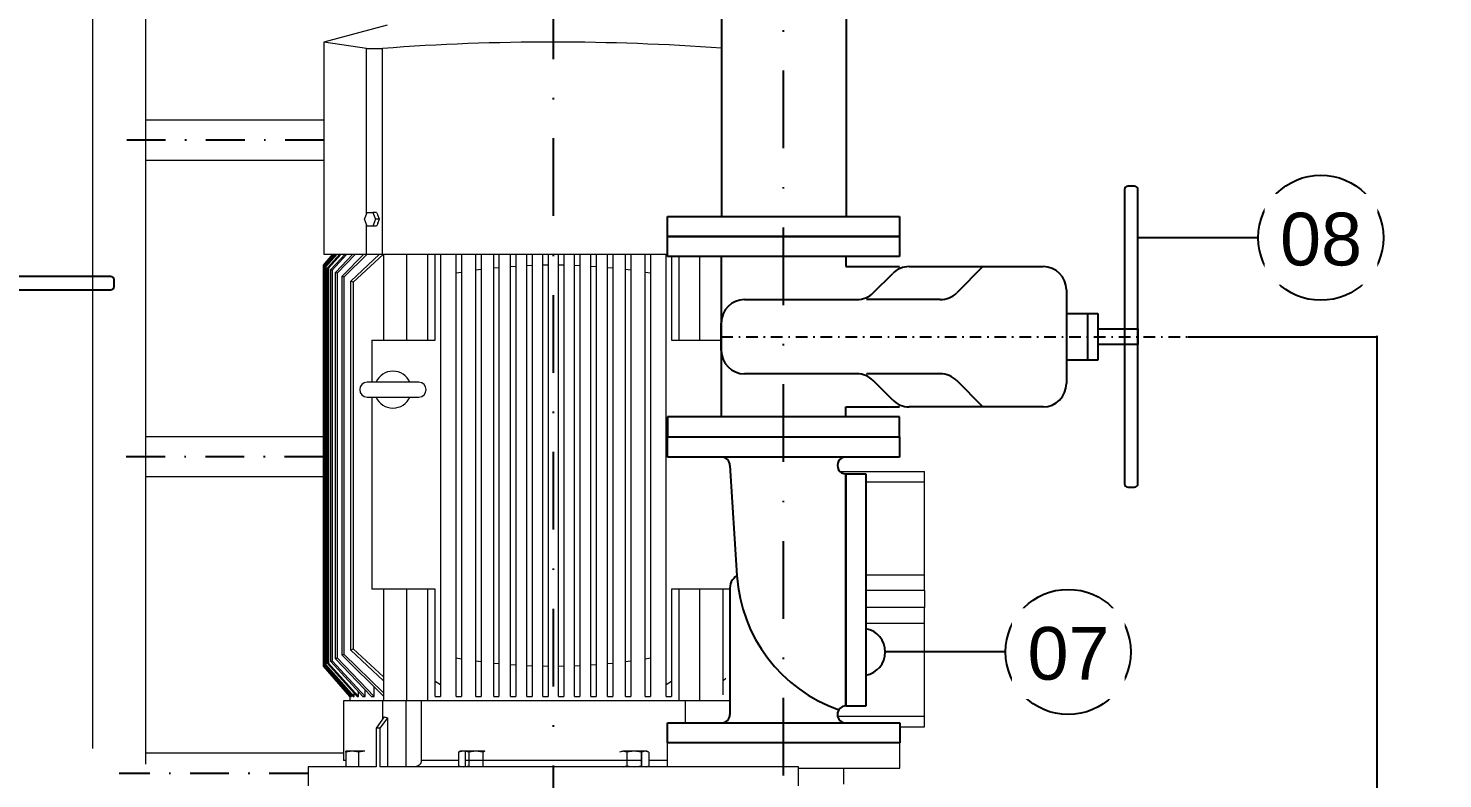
# Model space of a CAD drawing. Extents: x -160 to 364724, y -100 to 7353297.
# Drawn here: x 361676.9 to 361768, y 7349230.1 to 7349278.4 of the extents above; entities that cross this region are included whole.
import ezdxf
from ezdxf.enums import TextEntityAlignment as Align

# ---------------------------------------------------------------- set-up
doc = ezdxf.new("R2010")
doc.units = 0
doc.header["$LTSCALE"] = 5
doc.linetypes.add('________________', pattern=[0])
doc.linetypes.add('SGC_DASHDOT', pattern=[1, 0.5, -0.25, 0, -0.25])
for name, color, linetype in [('BOLA LM', 1, 'Continuous'), ('BOMBA', 1, 'Continuous'), ('FLANGES', 2, 'Continuous'), ('Q-PLATO', 5, 'Continuous'), ('SANC_COTAS', 1, 'Continuous'), ('SANC_TEXTO', 2, 'Continuous'), ('SGC-Eixos', 253, 'SGC_DASHDOT'), ('SGC-Tubos (Desenho Bifilar)', 3, 'Continuous'), ('SGC-Valvulas (Acionamento)', 2, 'Continuous'), ('SGC-Valvulas (Linhas Externas)', 3, 'Continuous')]:
    doc.layers.add(name, color=color, linetype=linetype)
doc.layers.add('ESCADA', color=2, linetype='Continuous', lineweight=20)
doc.styles.add('R-80', font='arial.ttf')

msp = doc.modelspace()

# ---------------------------------------------------------------- linework, layer by layer
msp.add_solid([(361763.8, 7349258.496), (361763.804, 7349258.5), (361763.763, 7349258.533), (361763.767, 7349258.537)])
at = {"layer": 'BOLA LM'}
for p, q in [((361756.155, 7349264.893), (361748.404, 7349264.893)), ((361739.883, 7349238.216), (361732.132, 7349238.216))]:
    msp.add_line(p, q, dxfattribs=at)
for centre in [(361760.185, 7349264.893), (361743.913, 7349238.216)]:
    msp.add_circle(centre, 4.03, dxfattribs=at)
at = {"layer": 'BOMBA', "linetype": '________________', "lineweight": 9}
for p, q in [((361700.048, 7349278.584), (361695.972, 7349277.492)), ((361698.715, 7349277.082), (361695.971, 7349277.492)), ((361695.971, 7349277.492), (361695.971, 7349263.84)), ((361698.715, 7349277.082), (361699.744, 7349277.082)), ((361698.715, 7349266.415), (361698.715, 7349277.082)), ((361699.744, 7349263.84), (361699.744, 7349277.082)), ((361698.579, 7349266.082), (361698.759, 7349266.524)), ((361698.759, 7349265.641), (361698.579, 7349266.082)), ((361698.759, 7349266.524), (361699.12, 7349266.524)), ((361699.12, 7349266.524), (361699.3, 7349266.082)), ((361699.369, 7349266.524), (361699.12, 7349266.524)), ((361699.3, 7349266.082), (361699.12, 7349265.641)), ((361699.555, 7349266.082), (361699.3, 7349266.082)), ((361699.555, 7349266.082), (361699.448, 7349266.344)), ((361699.448, 7349265.821), (361699.555, 7349266.082)), ((361698.715, 7349263.84), (361698.715, 7349265.75)), ((361699.12, 7349265.641), (361698.759, 7349265.641)), ((361699.369, 7349265.641), (361699.12, 7349265.641)), ((361695.94, 7349263.125), (361696.556, 7349263.84)), ((361695.947, 7349263.121), (361695.94, 7349263.125)), ((361695.94, 7349237.309), (361695.94, 7349263.125)), ((361696.568, 7349263.84), (361695.947, 7349263.121)), ((361695.971, 7349263.84), (361698.715, 7349263.84)), ((361695.978, 7349263.102), (361696.617, 7349263.84)), ((361696.654, 7349263.84), (361696.001, 7349263.088)), ((361696.067, 7349263.049), (361696.758, 7349263.84)), ((361696.821, 7349263.84), (361696.107, 7349263.026)), ((361696.212, 7349262.964), (361696.99, 7349263.84)), ((361697.081, 7349263.84), (361696.268, 7349262.931)), ((361696.425, 7349262.838), (361697.337, 7349263.84)), ((361697.459, 7349263.84), (361696.5, 7349262.794)), ((361696.73, 7349262.66), (361697.841, 7349263.84)), ((361698.002, 7349263.84), (361696.826, 7349262.605)), ((361697.148, 7349262.419), (361698.555, 7349263.84)), ((361698.764, 7349263.84), (361697.268, 7349262.351)), ((361697.707, 7349262.103), (361699.554, 7349263.84)), ((361699.785, 7349263.802), (361697.854, 7349262.02)), ((361698.715, 7349263.84), (361699.744, 7349263.84)), ((361699.744, 7349263.84), (361718.1, 7349263.84)), ((361699.813, 7349263.827), (361699.785, 7349263.802)), ((361699.813, 7349263.84), (361699.813, 7349258.303)), ((361701.316, 7349258.303), (361701.316, 7349263.84)), ((361702.64, 7349263.84), (361702.64, 7349258.303)), ((361703.139, 7349258.303), (361703.139, 7349263.84)), ((361703.479, 7349263.84), (361703.479, 7349236.091)), ((361704.498, 7349262.605), (361704.498, 7349263.84)), ((361704.838, 7349263.84), (361704.838, 7349262.66)), ((361705.755, 7349262.794), (361705.755, 7349263.84)), ((361706.095, 7349263.84), (361706.095, 7349262.838)), ((361706.91, 7349262.931), (361706.91, 7349263.84)), ((361707.25, 7349263.84), (361707.25, 7349262.964)), ((361707.997, 7349263.026), (361707.997, 7349263.84)), ((361708.337, 7349263.84), (361708.337, 7349263.049)), ((361709.05, 7349263.088), (361709.05, 7349263.84)), ((361709.39, 7349263.84), (361709.39, 7349263.102)), ((361710.07, 7349263.121), (361710.07, 7349263.84)), ((361710.409, 7349263.125), (361710.07, 7349263.121)), ((361710.409, 7349263.84), (361710.409, 7349263.125)), ((361710.409, 7349263.125), (361710.409, 7349237.309)), ((361711.089, 7349263.125), (361711.089, 7349263.84)), ((361711.089, 7349237.309), (361711.089, 7349263.125)), ((361711.429, 7349263.121), (361711.089, 7349263.125)), ((361711.429, 7349263.84), (361711.429, 7349263.121)), ((361712.108, 7349263.102), (361712.108, 7349263.84)), ((361712.448, 7349263.84), (361712.448, 7349263.088)), ((361713.161, 7349263.049), (361713.161, 7349263.84)), ((361713.501, 7349263.84), (361713.501, 7349263.026)), ((361714.248, 7349262.964), (361714.248, 7349263.84)), ((361714.588, 7349263.84), (361714.588, 7349262.931)), ((361715.403, 7349262.838), (361715.403, 7349263.84)), ((361715.743, 7349263.84), (361715.743, 7349262.794)), ((361716.66, 7349262.66), (361716.66, 7349263.84)), ((361717, 7349263.84), (361717, 7349262.605)), ((361718.019, 7349236.091), (361718.019, 7349263.84)), ((361718.359, 7349263.68), (361718.359, 7349258.303)), ((361718.859, 7349258.303), (361718.859, 7349263.68)), ((361720.182, 7349258.303), (361720.182, 7349263.68)), ((361695.947, 7349263.121), (361695.947, 7349237.314)), ((361696.001, 7349263.088), (361695.978, 7349263.102)), ((361695.978, 7349237.332), (361695.978, 7349263.102)), ((361696.001, 7349263.088), (361696.001, 7349237.346)), ((361696.107, 7349263.026), (361696.067, 7349263.049)), ((361696.067, 7349237.385), (361696.067, 7349263.049)), ((361696.107, 7349263.026), (361696.107, 7349237.408)), ((361696.268, 7349262.931), (361696.212, 7349262.964)), ((361696.212, 7349237.471), (361696.212, 7349262.964)), ((361696.268, 7349262.931), (361696.268, 7349237.504)), ((361696.5, 7349262.794), (361696.425, 7349262.838)), ((361696.425, 7349237.596), (361696.425, 7349262.838)), ((361696.5, 7349262.794), (361696.5, 7349237.64)), ((361696.826, 7349262.605), (361696.73, 7349262.66)), ((361696.73, 7349237.774), (361696.73, 7349262.66)), ((361696.826, 7349262.605), (361696.826, 7349237.829)), ((361697.268, 7349262.351), (361697.148, 7349262.419)), ((361697.148, 7349238.015), (361697.148, 7349262.419)), ((361697.268, 7349262.351), (361697.268, 7349238.083)), ((361704.838, 7349262.66), (361704.498, 7349262.605)), ((361704.498, 7349237.829), (361704.498, 7349262.605)), ((361704.838, 7349262.66), (361704.838, 7349237.774)), ((361706.095, 7349262.838), (361705.755, 7349262.794)), ((361705.755, 7349237.64), (361705.755, 7349262.794)), ((361706.095, 7349262.838), (361706.095, 7349237.596)), ((361707.25, 7349262.964), (361706.91, 7349262.931)), ((361706.91, 7349237.504), (361706.91, 7349262.931)), ((361707.25, 7349262.964), (361707.25, 7349237.471)), ((361708.337, 7349263.049), (361707.997, 7349263.026)), ((361707.997, 7349237.408), (361707.997, 7349263.026)), ((361708.337, 7349263.049), (361708.337, 7349237.385)), ((361709.39, 7349263.102), (361709.05, 7349263.088)), ((361709.05, 7349237.346), (361709.05, 7349263.088)), ((361709.39, 7349263.102), (361709.39, 7349237.332)), ((361710.07, 7349237.314), (361710.07, 7349263.121)), ((361711.429, 7349263.121), (361711.429, 7349237.314)), ((361712.108, 7349237.332), (361712.108, 7349263.102)), ((361712.448, 7349263.088), (361712.108, 7349263.102)), ((361712.448, 7349263.088), (361712.448, 7349237.346)), ((361713.161, 7349237.385), (361713.161, 7349263.049)), ((361713.501, 7349263.026), (361713.161, 7349263.049)), ((361713.501, 7349263.026), (361713.501, 7349237.408)), ((361714.248, 7349237.471), (361714.248, 7349262.964)), ((361714.588, 7349262.931), (361714.248, 7349262.964)), ((361714.588, 7349262.931), (361714.588, 7349237.504)), ((361715.403, 7349237.596), (361715.403, 7349262.838)), ((361715.743, 7349262.794), (361715.403, 7349262.838)), ((361715.743, 7349262.794), (361715.743, 7349237.64)), ((361716.66, 7349237.774), (361716.66, 7349262.66)), ((361717, 7349262.605), (361716.66, 7349262.66)), ((361717, 7349262.605), (361717, 7349237.829)), ((361697.854, 7349262.02), (361697.707, 7349262.103)), ((361697.707, 7349238.332), (361697.707, 7349262.103)), ((361697.854, 7349262.02), (361697.854, 7349238.414)), ((361699.063, 7349258.303), (361699.063, 7349255.585)), ((361699.063, 7349258.303), (361703.139, 7349258.303)), ((361718.359, 7349258.303), (361721.566, 7349258.303)), ((361702.086, 7349255.585), (361698.757, 7349255.585)), ((361698.757, 7349254.634), (361702.086, 7349254.634)), ((361699.063, 7349254.634), (361699.063, 7349242.268)), ((361729.207, 7349249.843), (361734.666, 7349249.843)), ((361734.666, 7349249.164), (361734.666, 7349249.843)), ((361730.883, 7349249.164), (361734.666, 7349249.164)), ((361734.666, 7349243.185), (361734.666, 7349249.164)), ((361730.883, 7349243.185), (361734.666, 7349243.185)), ((361734.666, 7349242.166), (361734.666, 7349243.185)), ((361703.139, 7349242.268), (361699.063, 7349242.268)), ((361699.813, 7349242.268), (361699.813, 7349235.065)), ((361701.316, 7349235.065), (361701.316, 7349242.268)), ((361702.64, 7349242.268), (361702.64, 7349235.065)), ((361703.139, 7349236.303), (361703.139, 7349242.268)), ((361722.118, 7349242.268), (361718.359, 7349242.268)), ((361718.359, 7349242.268), (361718.359, 7349236.303)), ((361718.859, 7349235.065), (361718.859, 7349242.268)), ((361720.182, 7349235.065), (361720.182, 7349242.268)), ((361721.685, 7349235.462), (361721.685, 7349242.268)), ((361734.666, 7349242.166), (361730.883, 7349242.166)), ((361734.666, 7349242.166), (361734.666, 7349241.079)), ((361734.666, 7349241.079), (361730.883, 7349241.079)), ((361734.666, 7349240.059), (361734.666, 7349241.079)), ((361734.666, 7349240.059), (361730.883, 7349240.059)), ((361734.666, 7349240.059), (361733.891, 7349240.059)), ((361734.666, 7349240.059), (361734.666, 7349240.325)), ((361734.666, 7349234.08), (361734.666, 7349240.059)), ((361696.425, 7349237.596), (361696.5, 7349237.64)), ((361696.5, 7349237.64), (361698.624, 7349235.337)), ((361696.73, 7349237.774), (361696.826, 7349237.829)), ((361699.044, 7349235.337), (361696.73, 7349237.774)), ((361696.826, 7349237.829), (361699.221, 7349235.337)), ((361697.148, 7349238.015), (361697.268, 7349238.083)), ((361699.814, 7349235.358), (361697.148, 7349238.015)), ((361697.268, 7349238.083), (361699.82, 7349235.574)), ((361697.707, 7349238.332), (361697.854, 7349238.414)), ((361699.81, 7349236.361), (361697.707, 7349238.332)), ((361697.854, 7349238.414), (361699.817, 7349236.604)), ((361704.498, 7349237.829), (361704.838, 7349237.774)), ((361704.498, 7349235.337), (361704.498, 7349237.829)), ((361704.838, 7349237.774), (361704.838, 7349235.337)), ((361705.755, 7349237.64), (361706.095, 7349237.596)), ((361705.755, 7349235.337), (361705.755, 7349237.64)), ((361715.403, 7349237.596), (361715.743, 7349237.64)), ((361715.743, 7349237.64), (361715.743, 7349235.337)), ((361716.66, 7349237.774), (361717, 7349237.829)), ((361716.66, 7349235.337), (361716.66, 7349237.774)), ((361717, 7349237.829), (361717, 7349235.337)), ((361695.94, 7349237.309), (361695.947, 7349237.314)), ((361697.64, 7349235.337), (361695.94, 7349237.309)), ((361695.947, 7349237.314), (361697.653, 7349235.337)), ((361695.978, 7349237.332), (361696.001, 7349237.346)), ((361697.706, 7349235.337), (361695.978, 7349237.332)), ((361696.001, 7349237.346), (361697.746, 7349235.337)), ((361696.067, 7349237.385), (361696.107, 7349237.408)), ((361697.859, 7349235.337), (361696.067, 7349237.385)), ((361696.107, 7349237.408), (361697.928, 7349235.337)), ((361696.212, 7349237.471), (361696.268, 7349237.504)), ((361698.111, 7349235.337), (361696.212, 7349237.471)), ((361696.268, 7349237.504), (361698.21, 7349235.337)), ((361698.489, 7349235.337), (361696.425, 7349237.596)), ((361706.095, 7349237.596), (361706.095, 7349235.337)), ((361706.91, 7349237.504), (361707.25, 7349237.471)), ((361706.91, 7349235.337), (361706.91, 7349237.504)), ((361707.25, 7349237.471), (361707.25, 7349235.337)), ((361707.997, 7349237.408), (361708.337, 7349237.385)), ((361707.997, 7349235.337), (361707.997, 7349237.408)), ((361708.337, 7349237.385), (361708.337, 7349235.337)), ((361709.05, 7349237.346), (361709.39, 7349237.332)), ((361709.05, 7349235.337), (361709.05, 7349237.346)), ((361709.39, 7349237.332), (361709.39, 7349235.337)), ((361710.07, 7349237.314), (361710.409, 7349237.309)), ((361710.07, 7349235.337), (361710.07, 7349237.314)), ((361710.409, 7349237.309), (361710.409, 7349235.337)), ((361711.089, 7349237.309), (361711.429, 7349237.314)), ((361711.089, 7349235.337), (361711.089, 7349237.309)), ((361711.429, 7349237.314), (361711.429, 7349235.337)), ((361712.108, 7349237.332), (361712.448, 7349237.346)), ((361712.108, 7349235.337), (361712.108, 7349237.332)), ((361712.448, 7349237.346), (361712.448, 7349235.337)), ((361713.161, 7349237.385), (361713.501, 7349237.408)), ((361713.161, 7349235.337), (361713.161, 7349237.385)), ((361713.501, 7349237.408), (361713.501, 7349235.337)), ((361714.248, 7349237.471), (361714.588, 7349237.504)), ((361714.248, 7349235.337), (361714.248, 7349237.471)), ((361714.588, 7349237.504), (361714.588, 7349235.337)), ((361715.403, 7349235.337), (361715.403, 7349237.596)), ((361699.221, 7349235.337), (361699.221, 7349235.941)), ((361703.479, 7349236.091), (361703.139, 7349236.303)), ((361703.139, 7349235.337), (361703.139, 7349236.303)), ((361703.479, 7349236.091), (361703.479, 7349235.337)), ((361718.359, 7349236.303), (361718.019, 7349236.091)), ((361718.019, 7349235.337), (361718.019, 7349236.091)), ((361718.359, 7349236.303), (361718.359, 7349235.337)), ((361721.852, 7349236.515), (361721.679, 7349236.353)), ((361699.741, 7349235.065), (361697.228, 7349235.065)), ((361697.228, 7349235.065), (361697.228, 7349231.227)), ((361697.636, 7349235.342), (361697.636, 7349235.065)), ((361697.64, 7349235.337), (361697.653, 7349235.337)), ((361697.653, 7349235.337), (361697.653, 7349235.398)), ((361697.706, 7349235.337), (361697.746, 7349235.337)), ((361697.746, 7349235.337), (361697.746, 7349235.467)), ((361697.859, 7349235.337), (361697.928, 7349235.337)), ((361697.928, 7349235.337), (361697.928, 7349235.543)), ((361698.111, 7349235.337), (361698.21, 7349235.337)), ((361698.21, 7349235.337), (361698.21, 7349235.642)), ((361698.489, 7349235.337), (361698.624, 7349235.337)), ((361698.624, 7349235.337), (361698.624, 7349235.776)), ((361699.044, 7349235.337), (361699.221, 7349235.337)), ((361701.244, 7349235.065), (361699.741, 7349235.065)), ((361699.741, 7349235.065), (361699.741, 7349233.868)), ((361701.244, 7349235.065), (361701.244, 7349230.819)), ((361702.244, 7349235.065), (361701.244, 7349235.065)), ((361702.244, 7349235.065), (361702.244, 7349231.227)), ((361719.254, 7349235.065), (361702.244, 7349235.065)), ((361703.139, 7349235.337), (361703.479, 7349235.337)), ((361704.498, 7349235.337), (361704.838, 7349235.337)), ((361705.755, 7349235.337), (361706.095, 7349235.337)), ((361706.91, 7349235.337), (361707.25, 7349235.337)), ((361707.997, 7349235.337), (361708.337, 7349235.337)), ((361709.05, 7349235.337), (361709.39, 7349235.337)), ((361710.07, 7349235.337), (361710.409, 7349235.337)), ((361711.089, 7349235.337), (361711.429, 7349235.337)), ((361712.108, 7349235.337), (361712.448, 7349235.337)), ((361713.161, 7349235.337), (361713.501, 7349235.337)), ((361714.248, 7349235.337), (361714.588, 7349235.337)), ((361715.403, 7349235.337), (361715.743, 7349235.337)), ((361716.66, 7349235.337), (361717, 7349235.337)), ((361718.019, 7349235.337), (361718.359, 7349235.337)), ((361719.254, 7349233.648), (361719.254, 7349235.065)), ((361720.254, 7349235.065), (361719.254, 7349235.065)), ((361722.118, 7349235.065), (361720.254, 7349235.065)), ((361699.857, 7349234.033), (361699.341, 7349233.303)), ((361700.059, 7349233.978), (361699.579, 7349233.299)), ((361699.857, 7349234.033), (361700.059, 7349233.978)), ((361700.059, 7349233.978), (361700.059, 7349230.819)), ((361729.06, 7349234.08), (361734.666, 7349234.08)), ((361734.666, 7349233.401), (361734.666, 7349234.08)), ((361699.341, 7349233.303), (361699.341, 7349230.819)), ((361699.579, 7349233.299), (361699.579, 7349230.819)), ((361733.058, 7349233.401), (361734.666, 7349233.401)), ((361718.11, 7349230.819), (361718.11, 7349232.357)), ((361733.058, 7349230.727), (361733.058, 7349232.357)), ((361697.787, 7349231.824), (361697.379, 7349231.752)), ((361697.379, 7349231.752), (361697.379, 7349231.824)), ((361697.787, 7349231.824), (361697.379, 7349231.824)), ((361697.379, 7349231.752), (361697.379, 7349230.892)), ((361698.194, 7349231.752), (361697.787, 7349231.824)), ((361698.602, 7349231.824), (361697.787, 7349231.824)), ((361698.602, 7349231.824), (361698.194, 7349231.752)), ((361698.194, 7349231.752), (361698.194, 7349230.892)), ((361704.972, 7349231.824), (361704.639, 7349231.752)), ((361704.639, 7349231.752), (361704.705, 7349231.808)), ((361704.639, 7349231.752), (361704.639, 7349230.892)), ((361704.733, 7349231.824), (361704.705, 7349231.808)), ((361704.972, 7349231.824), (361704.733, 7349231.824)), ((361705.305, 7349231.752), (361704.972, 7349231.824)), ((361705.76, 7349231.824), (361704.972, 7349231.824)), ((361705.073, 7349231.824), (361705.073, 7349230.819)), ((361705.76, 7349231.824), (361705.305, 7349231.752)), ((361705.305, 7349231.752), (361705.305, 7349230.892)), ((361706.214, 7349231.752), (361705.76, 7349231.824)), ((361706.336, 7349231.824), (361705.76, 7349231.824)), ((361706.336, 7349231.824), (361706.214, 7349231.752)), ((361706.214, 7349231.752), (361706.214, 7349230.892)), ((361715.243, 7349231.824), (361715.008, 7349231.752)), ((361715.134, 7349231.824), (361715.243, 7349231.824)), ((361715.479, 7349231.752), (361715.243, 7349231.824)), ((361715.949, 7349231.824), (361715.243, 7349231.824)), ((361715.949, 7349231.824), (361715.479, 7349231.752)), ((361715.479, 7349231.752), (361715.479, 7349230.892)), ((361716.42, 7349231.752), (361715.949, 7349231.824)), ((361716.655, 7349231.824), (361715.949, 7349231.824)), ((361716.655, 7349231.824), (361716.42, 7349231.752)), ((361716.42, 7349231.752), (361716.42, 7349230.892)), ((361716.425, 7349230.819), (361716.425, 7349231.824)), ((361716.891, 7349231.752), (361716.655, 7349231.824)), ((361716.765, 7349231.824), (361716.655, 7349231.824)), ((361716.891, 7349231.752), (361716.765, 7349231.824)), ((361716.891, 7349231.752), (361716.891, 7349230.892)), ((361699.341, 7349230.819), (361694.952, 7349230.819)), ((361694.952, 7349230.819), (361694.952, 7349229.596)), ((361697.379, 7349231.227), (361697.228, 7349231.227)), ((361697.379, 7349230.819), (361697.379, 7349230.892)), ((361726.546, 7349230.819), (361699.579, 7349230.819)), ((361704.639, 7349231.227), (361702.244, 7349231.227)), ((361704.639, 7349230.892), (361704.972, 7349230.819)), ((361704.705, 7349230.836), (361704.639, 7349230.892)), ((361704.705, 7349230.836), (361704.733, 7349230.819)), ((361704.972, 7349230.819), (361705.305, 7349230.892)), ((361716.425, 7349231.227), (361705.073, 7349231.227)), ((361715.243, 7349230.819), (361715.479, 7349230.892)), ((361715.479, 7349230.892), (361715.949, 7349230.819)), ((361715.949, 7349230.819), (361716.42, 7349230.892)), ((361716.765, 7349230.819), (361716.891, 7349230.892)), ((361718.11, 7349231.227), (361716.891, 7349231.227)), ((361726.546, 7349229.596), (361726.546, 7349230.819)), ((361726.546, 7349230.727), (361733.058, 7349230.727)), ((361729.467, 7349229.708), (361729.467, 7349230.727))]:
    msp.add_line(p, q, dxfattribs=at)
at = {"layer": 'BOMBA', "linetype": '________________', "lineweight": 9, "extrusion": (0, 0, -1)}
for p, q in [((361701.837, 7349230.819), (361701.817, 7349230.819)), ((361701.857, 7349230.821), (361701.837, 7349230.819)), ((361701.876, 7349230.823), (361701.857, 7349230.821)), ((361701.896, 7349230.826), (361701.876, 7349230.823)), ((361701.918, 7349230.83), (361701.896, 7349230.826)), ((361701.938, 7349230.836), (361701.918, 7349230.83)), ((361701.956, 7349230.841), (361701.938, 7349230.836)), ((361701.973, 7349230.847), (361701.956, 7349230.841)), ((361701.99, 7349230.854), (361701.973, 7349230.847)), ((361702.006, 7349230.861), (361701.99, 7349230.854)), ((361702.022, 7349230.869), (361702.006, 7349230.861)), ((361702.037, 7349230.877), (361702.022, 7349230.869)), ((361702.052, 7349230.886), (361702.037, 7349230.877)), ((361702.068, 7349230.897), (361702.052, 7349230.886)), ((361702.083, 7349230.907), (361702.068, 7349230.897)), ((361702.097, 7349230.919), (361702.083, 7349230.907)), ((361702.11, 7349230.93), (361702.097, 7349230.919)), ((361702.123, 7349230.942), (361702.11, 7349230.93)), ((361702.135, 7349230.955), (361702.123, 7349230.942)), ((361702.146, 7349230.967), (361702.135, 7349230.955)), ((361702.157, 7349230.98), (361702.146, 7349230.967)), ((361702.167, 7349230.994), (361702.157, 7349230.98)), ((361702.177, 7349231.007), (361702.167, 7349230.994)), ((361702.186, 7349231.021), (361702.177, 7349231.007)), ((361702.194, 7349231.035), (361702.186, 7349231.021)), ((361702.201, 7349231.049), (361702.194, 7349231.035)), ((361702.208, 7349231.063), (361702.201, 7349231.049)), ((361702.215, 7349231.078), (361702.208, 7349231.063)), ((361702.221, 7349231.094), (361702.215, 7349231.078)), ((361702.226, 7349231.111), (361702.221, 7349231.094)), ((361702.231, 7349231.127), (361702.226, 7349231.111)), ((361702.235, 7349231.143), (361702.231, 7349231.127)), ((361702.238, 7349231.16), (361702.235, 7349231.143)), ((361702.241, 7349231.177), (361702.238, 7349231.16)), ((361702.243, 7349231.193), (361702.241, 7349231.177)), ((361702.244, 7349231.21), (361702.243, 7349231.193)), ((361702.244, 7349231.227), (361702.244, 7349231.21))]:
    msp.add_line(p, q, dxfattribs=at)
at = {"layer": 'BOMBA', "linetype": '________________', "lineweight": 9}
for centre, radius, start, end in [((361710.707, 7349130.643), 146.849, 89.98362, 94.28136), ((361710.791, 7349130.643), 146.849, 85.78509, 90.01638), ((361700.421, 7349255.109), 1.189, 23.54373, 156.45627), ((361698.757, 7349255.109), 0.476, 90, 270), ((361702.086, 7349255.109), 0.476, 270, 90), ((361700.421, 7349255.109), 1.189, 203.54373, 336.45627)]:
    msp.add_arc(centre, radius, start, end, dxfattribs=at)
for centre, major_axis, start_param, end_param in [((361702.066, 7349266.966), (-3.307, 6.97), 1.472508, 1.498081), ((361702.066, 7349265.199), (-3.307, -6.97), 4.785104, 4.810677)]:
    msp.add_ellipse(centre, major_axis=major_axis, ratio=0.341999, start_param=start_param, end_param=end_param, dxfattribs=at)
at = {"layer": 'BOMBA', "linetype": '________________', "lineweight": 9, "extrusion": (0, 0, -1)}
msp.add_ellipse((361710.749, 7349249.096), major_axis=(-14.595, -14.595), ratio=0.414214, start_param=5.890486, end_param=5.911993, dxfattribs=at)
at = {"layer": 'ESCADA'}
for p, q in [((361681.08, 7349436.952), (361681.08, 7349231.995)), ((361684.477, 7349436.952), (361684.477, 7349230.985)), ((361695.971, 7349272.457), (361684.477, 7349272.457)), ((361695.971, 7349269.875), (361684.477, 7349269.875)), ((361695.94, 7349252.073), (361684.477, 7349252.073)), ((361695.94, 7349249.491), (361684.477, 7349249.491)), ((361697.228, 7349231.689), (361684.477, 7349231.689))]:
    msp.add_line(p, q, dxfattribs=at)
at = {"layer": 'FLANGES'}
for p, q in [((361718.1, 7349264.971), (361718.1, 7349266.262)), ((361718.1, 7349266.262), (361733.048, 7349266.262)), ((361733.048, 7349266.262), (361733.048, 7349264.971)), ((361733.048, 7349264.971), (361718.1, 7349264.971)), ((361718.1, 7349264.971), (361733.048, 7349264.971)), ((361718.1, 7349263.68), (361718.1, 7349264.971)), ((361733.048, 7349264.971), (361733.048, 7349263.68)), ((361733.048, 7349263.68), (361718.1, 7349263.68)), ((361743.797, 7349260.022), (361745.822, 7349260.022)), ((361745.147, 7349260.022), (361745.147, 7349257.01)), ((361745.822, 7349260.022), (361745.822, 7349257.01)), ((361745.822, 7349257.01), (361743.797, 7349257.01)), ((361733.048, 7349253.352), (361718.1, 7349253.352)), ((361718.1, 7349253.352), (361718.1, 7349252.061)), ((361733.048, 7349252.061), (361733.048, 7349253.352)), ((361718.1, 7349250.771), (361718.1, 7349252.061)), ((361718.1, 7349252.061), (361733.048, 7349252.061)), ((361718.1, 7349252.061), (361733.048, 7349252.061)), ((361733.048, 7349252.061), (361733.048, 7349250.771)), ((361733.048, 7349250.771), (361718.1, 7349250.771)), ((361729.592, 7349249.683), (361730.883, 7349249.683)), ((361729.592, 7349234.735), (361729.592, 7349249.683)), ((361730.883, 7349249.683), (361730.883, 7349234.735)), ((361730.883, 7349234.735), (361729.592, 7349234.735)), ((361718.11, 7349232.357), (361718.11, 7349233.648)), ((361718.11, 7349233.648), (361733.058, 7349233.648)), ((361733.058, 7349233.648), (361733.058, 7349232.357)), ((361733.058, 7349232.357), (361718.11, 7349232.357))]:
    msp.add_line(p, q, dxfattribs=at)
msp.add_arc((361730.609, 7349238.216), 1.523, 280.36667, 79.63333, dxfattribs=at)
at = {"layer": 'Q-PLATO'}
msp.add_circle((361476.319, 7349234.441), 463.496, dxfattribs=at)
at = {"layer": 'SANC_COTAS'}
for p, q in [((361751.63, 7349258.516), (361763.833, 7349258.516)), ((361763.783, 7349258.566), (361763.783, 7349169.608))]:
    msp.add_line(p, q, dxfattribs=at)
at = {"layer": 'SGC-Eixos', "ltscale": 2}
for p, q in [((361725.584, 7349169.658), (361725.584, 7349378.578)), ((361710.749, 7349281.395), (361710.749, 7349186.532))]:
    msp.add_line(p, q, dxfattribs=at)
at = {"layer": 'SGC-Eixos'}
for p, q in [((361695.971, 7349271.166), (361682.778, 7349271.166)), ((361695.94, 7349250.782), (361682.778, 7349250.782)), ((361694.952, 7349230.398), (361682.778, 7349230.398))]:
    msp.add_line(p, q, dxfattribs=at)
at = {"layer": 'SGC-Eixos', "ltscale": 0.3}
msp.add_line((361721.566, 7349258.516), (361751.605, 7349258.516), dxfattribs=at)
at = {"layer": 'SGC-Tubos (Desenho Bifilar)'}
for p, q in [((361721.584, 7349365.057), (361721.584, 7349266.262)), ((361729.602, 7349365.057), (361729.602, 7349266.262)), ((361722.118, 7349250.227), (361722.574, 7349243.131)), ((361729.592, 7349249.683), (361729.592, 7349234.735)), ((361722.118, 7349242.209), (361722.118, 7349234.192))]:
    msp.add_line(p, q, dxfattribs=at)
for centre, radius, start, end in [((361721.575, 7349250.227), 0.544, 359.96535, 89.99999), ((361729.592, 7349250.227), 0.544, 89.99999, 270.00001), ((361723.085, 7349242.305), 0.971, 121.72507, 185.61781), ((361732.379, 7349243.768), 9.826, 183.72063, 250.74509), ((361721.575, 7349234.192), 0.544, 270, 0.01106), ((361729.592, 7349234.192), 0.544, 90, 270)]:
    msp.add_arc(centre, radius, start, end, dxfattribs=at)
at = {"layer": 'SGC-Valvulas (Acionamento)', "color": 3}
for p, q in [((361747.543, 7349267.991), (361747.543, 7349249.042)), ((361748.189, 7349268.206), (361747.759, 7349268.206)), ((361748.404, 7349249.042), (361748.404, 7349267.991)), ((361682.253, 7349262.401), (361663.303, 7349262.401)), ((361663.303, 7349261.54), (361682.253, 7349261.54)), ((361682.468, 7349261.755), (361682.468, 7349262.186)), ((361747.759, 7349248.827), (361748.189, 7349248.827))]:
    msp.add_line(p, q, dxfattribs=at)
at = {"layer": 'SGC-Valvulas (Acionamento)'}
for p, q in [((361745.822, 7349259.018), (361748.404, 7349259.018)), ((361748.404, 7349259.018), (361748.404, 7349258.014)), ((361748.404, 7349258.014), (361745.822, 7349258.014))]:
    msp.add_line(p, q, dxfattribs=at)
at = {"layer": 'SGC-Valvulas (Acionamento)', "color": 3}
for centre, start, end in [((361747.759, 7349267.991), 90, 180), ((361748.189, 7349267.991), 360, 90), ((361682.253, 7349262.186), 0, 90), ((361682.253, 7349261.755), 270, 0), ((361747.759, 7349249.042), 180, 270), ((361748.189, 7349249.042), 270, 0)]:
    msp.add_arc(centre, 0.215, start, end, dxfattribs=at)
at = {"layer": 'SGC-Valvulas (Linhas Externas)'}
for p, q in [((361721.566, 7349263.68), (361721.566, 7349253.352)), ((361729.583, 7349263.68), (361729.583, 7349263.035)), ((361729.583, 7349263.035), (361733.048, 7349263.035)), ((361731.36, 7349261.346), (361732.607, 7349262.594)), ((361733.672, 7349263.035), (361742.291, 7349263.035)), ((361738.423, 7349263.035), (361736.734, 7349261.346)), ((361743.797, 7349261.529), (361743.797, 7349255.504)), ((361723.072, 7349260.905), (361730.295, 7349260.905)), ((361735.669, 7349260.905), (361730.918, 7349260.905)), ((361721.566, 7349257.634), (361721.566, 7349259.399)), ((361730.295, 7349256.128), (361723.072, 7349256.128)), ((361735.669, 7349256.128), (361730.918, 7349256.128)), ((361732.607, 7349254.439), (361731.36, 7349255.687)), ((361738.423, 7349253.998), (361736.734, 7349255.687)), ((361729.583, 7349253.352), (361729.583, 7349253.998)), ((361729.583, 7349253.998), (361733.048, 7349253.998)), ((361742.291, 7349253.998), (361733.672, 7349253.998))]:
    msp.add_line(p, q, dxfattribs=at)
for centre, start, end in [((361733.672, 7349261.529), 90, 135), ((361742.291, 7349261.529), 0, 90), ((361730.295, 7349262.411), 270, 315), ((361735.669, 7349262.411), 270, 315), ((361723.072, 7349259.399), 90, 180), ((361723.072, 7349257.634), 180, 270), ((361730.295, 7349254.622), 45, 90), ((361735.669, 7349254.622), 45, 90), ((361742.291, 7349255.504), 270, 0), ((361733.672, 7349255.504), 225, 270)]:
    msp.add_arc(centre, 1.506, start, end, dxfattribs=at)

# ---------------------------------------------------------------- next in the draw order: wipeouts: each hides what was drawn before it
for points in [[(361756.565, 7349261.86), (361763.816, 7349261.86), (361763.816, 7349267.707), (361756.565, 7349267.707)], [(361740.3, 7349235.182), (361747.545, 7349235.182), (361747.545, 7349241.029), (361740.3, 7349241.029)]]:
    msp.add_wipeout(points).dxf.layer = 'SANC_TEXTO'

# ---------------------------------------------------------------- next in the draw order: texts
at = {"layer": 'SANC_TEXTO', "style": 'R-80'}
for s, p in [('08', (361760.197, 7349263.107)), ('07', (361743.932, 7349236.429))]:
    msp.add_text(s, height=3.3973, dxfattribs=at).set_placement(p, align=Align.CENTER)

doc.saveas('drawing.dxf')
